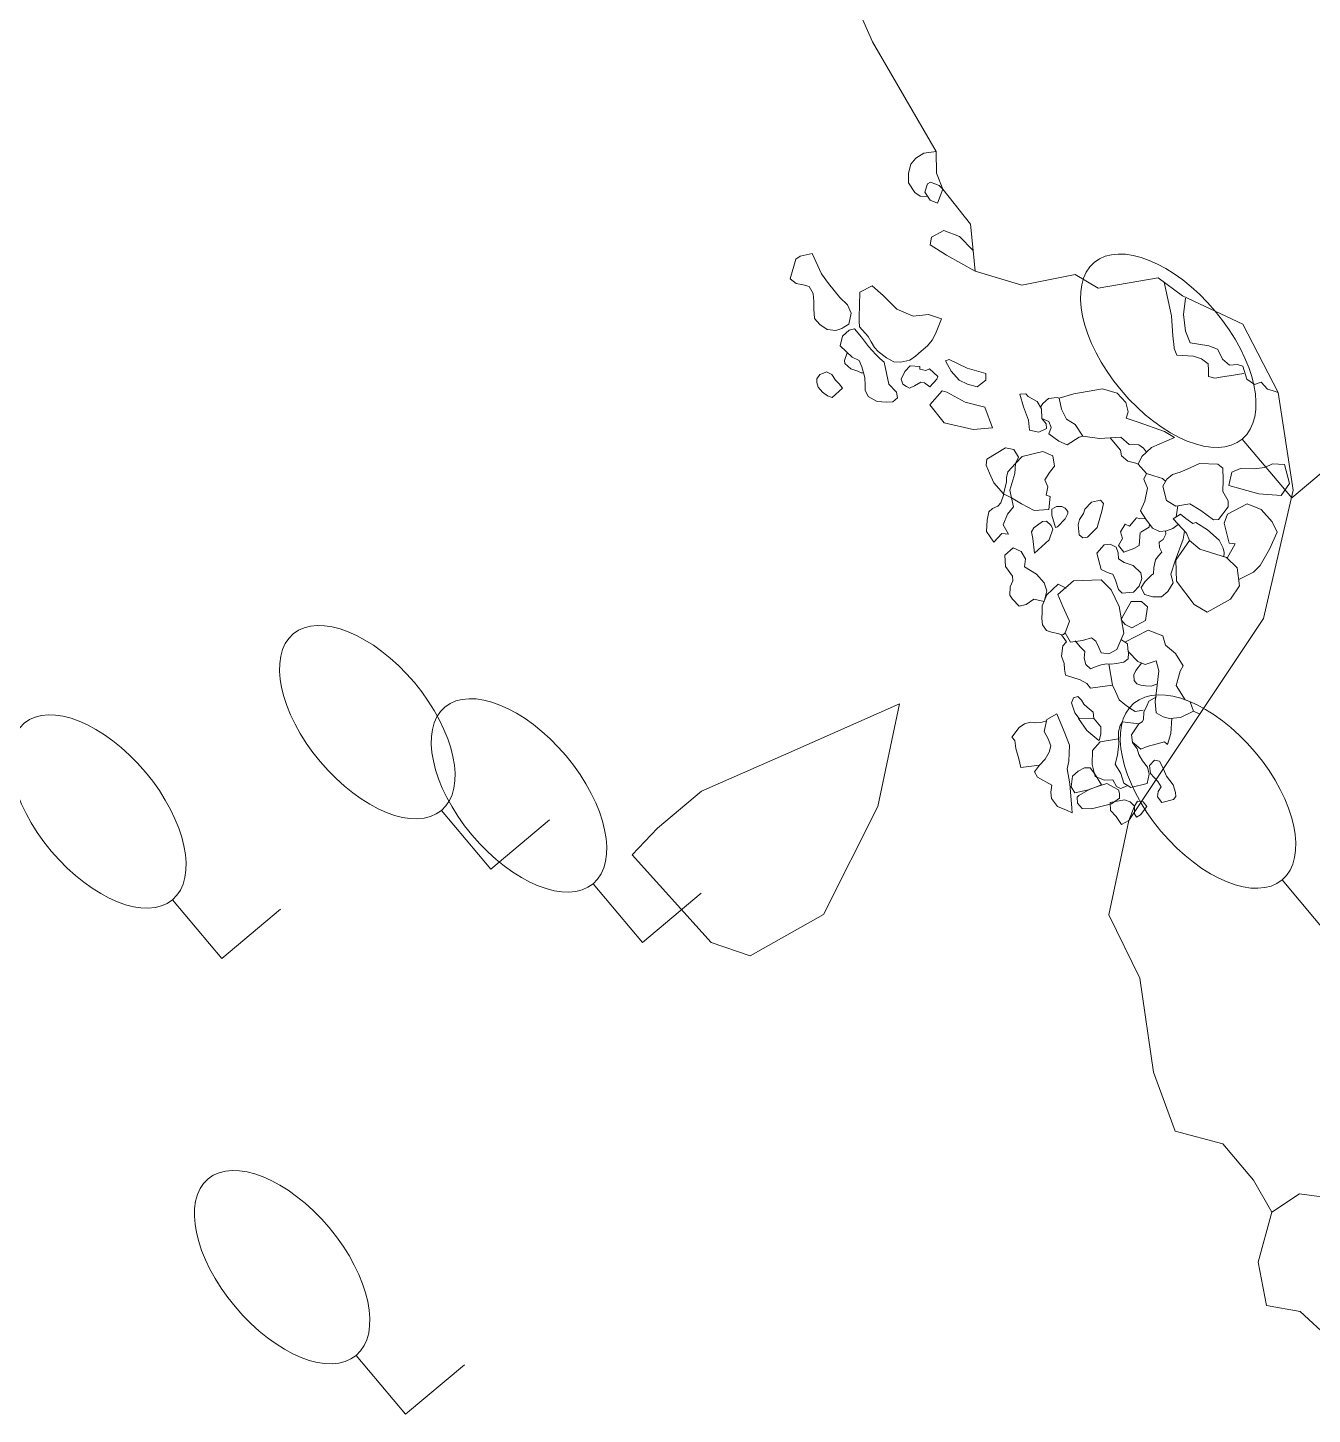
# Model space of a CAD drawing. Header units: metres. Extents: x -10443 to -4073, y -33280 to -26846.
# Drawn here: x -7873.36 to -7865, y -29616.93 to -29607.9 of the extents above; entities that cross this region are included whole.
import ezdxf

# ---------------------------------------------------------------- set-up
doc = ezdxf.new("R2010")
doc.units = ezdxf.units.M
doc.header["$MEASUREMENT"] = 0
doc.linetypes.add('CONTINUOUS_1', pattern=[0])
doc.linetypes.add('CONTINUOUS_2', pattern=[0])
doc.layers.add('木', color=254, linetype='CONTINUOUS_2', lineweight=18)
doc.layers.add('石', color=241, linetype='CONTINUOUS_2', lineweight=18)

msp = doc.modelspace()

# ---------------------------------------------------------------- linework, layer by layer
at = {"layer": '木', "color": 1, "linetype": 'CONTINUOUS_1', "lineweight": 18}
for p, q in [((-7865.1321, -29610.9636), (-7865.4535, -29610.5805)), ((-7864.749, -29610.6422), (-7865.1321, -29610.9636)), ((-7870.3457, -29613.3806), (-7870.6671, -29612.9976)), ((-7869.9626, -29613.0592), (-7870.3457, -29613.3806)), ((-7869.3582, -29613.8574), (-7869.6795, -29613.4744)), ((-7864.873, -29613.8324), (-7865.1944, -29613.4494)), ((-7868.9751, -29613.536), (-7869.3582, -29613.8574)), ((-7872.0966, -29613.9623), (-7872.418, -29613.5792)), ((-7871.7135, -29613.6409), (-7872.0966, -29613.9623)), ((-7870.9001, -29616.9274), (-7871.2215, -29616.5444)), ((-7870.5171, -29616.606), (-7870.9001, -29616.9274))]:
    msp.add_line(p, q, dxfattribs=at)
for centre in [(-7865.9355, -29610.006), (-7871.1491, -29612.423), (-7870.1616, -29612.8998), (-7865.6765, -29612.8748), (-7872.9, -29613.0047), (-7871.7036, -29615.9698)]:
    msp.add_ellipse(centre, major_axis=(-0.4821, 0.5745), ratio=0.533333, dxfattribs=at)
at = {"layer": '石', "color": 4, "linetype": 'CONTINUOUS_2', "lineweight": 18, "flags": 128}
for points in [[(-7869.0657, -29605.3333), (-7868.8905, -29605.6562), (-7867.8597, -29607.9956), (-7867.4451, -29608.7091), (-7867.4431, -29608.8497), (-7867.4023, -29608.9539), (-7867.2226, -29609.1831), (-7867.2049, -29609.354), (-7867.1923, -29609.4888), (-7866.8894, -29609.5783), (-7866.541, -29609.5093), (-7866.3923, -29609.5998), (-7866.0006, -29609.5324), (-7865.8418, -29609.648), (-7865.4496, -29609.833), (-7865.22, -29610.2779), (-7865.1223, -29610.9141), (-7865.3147, -29611.7495), (-7866.1923, -29613.0642)], [(-7867.5013, -29609.0013), (-7867.5493, -29608.9997), (-7867.585, -29608.9771), (-7867.6269, -29608.9129), (-7867.6265, -29608.8493), (-7867.6105, -29608.7928), (-7867.5778, -29608.7534), (-7867.5267, -29608.7201), (-7867.4451, -29608.7091)], [(-7867.1923, -29609.4888), (-7867.3782, -29609.3847), (-7867.4854, -29609.3168), (-7867.4761, -29609.2659), (-7867.3953, -29609.2233), (-7867.2935, -29609.2634), (-7867.2049, -29609.354)], [(-7868.3596, -29609.41), (-7868.3972, -29609.5383), (-7868.3579, -29609.5681), (-7868.3119, -29609.578), (-7868.2728, -29609.5882), (-7868.2465, -29609.6325), (-7868.2424, -29609.6865), (-7868.2426, -29609.7333), (-7868.2373, -29609.7952), (-7868.2028, -29609.8363), (-7868.1559, -29609.8687), (-7868.0989, -29609.8746), (-7868.0606, -29609.8604), (-7868.0462, -29609.8519)], [(-7868.3596, -29609.41), (-7868.3318, -29609.3897), (-7868.2523, -29609.3733), (-7868.1917, -29609.5054), (-7868.1464, -29609.5678), (-7868.0734, -29609.6591), (-7868.024, -29609.7073), (-7867.9985, -29609.7612), (-7868.0144, -29609.832), (-7868.0462, -29609.8519)], [(-7867.944, -29609.6242), (-7867.863, -29609.5845)], [(-7867.863, -29609.5845), (-7867.7905, -29609.6474), (-7867.7026, -29609.7351), (-7867.5954, -29609.7815), (-7867.4959, -29609.7697), (-7867.4115, -29609.7976), (-7867.4504, -29609.8966)], [(-7865.9628, -29609.5599), (-7865.9152, -29609.7786), (-7865.9057, -29609.9097), (-7865.8977, -29609.9855), (-7865.8973, -29609.9923), (-7865.8796, -29610.0349), (-7865.7719, -29610.0414), (-7865.7189, -29610.0597), (-7865.6748, -29610.0908), (-7865.6725, -29610.132), (-7865.6732, -29610.1739), (-7865.6313, -29610.1853), (-7865.5698, -29610.1732), (-7865.5392, -29610.169), (-7865.4442, -29610.1539)], [(-7867.944, -29609.6242), (-7867.9482, -29609.7887), (-7867.9465, -29609.8142), (-7867.945, -29609.8496), (-7867.8879, -29609.9139), (-7867.8685, -29609.9478), (-7867.8483, -29609.9847), (-7867.8243, -29610.0112), (-7867.7684, -29610.0522), (-7867.7218, -29610.0777), (-7867.6762, -29610.0807), (-7867.6184, -29610.0663), (-7867.581, -29610.0403), (-7867.5431, -29610.0085), (-7867.5031, -29609.9749), (-7867.4725, -29609.9366), (-7867.4504, -29609.8966)], [(-7865.8228, -29609.6643), (-7865.8368, -29609.7694), (-7865.824, -29609.8788), (-7865.7935, -29609.9536), (-7865.6704, -29609.9742), (-7865.6158, -29609.9965), (-7865.5914, -29610.0406), (-7865.5814, -29610.0609), (-7865.537, -29610.099), (-7865.4857, -29610.0964), (-7865.4498, -29610.1066), (-7865.424, -29610.1908), (-7865.3734, -29610.2255), (-7865.3302, -29610.2107), (-7865.2892, -29610.2553), (-7865.2522, -29610.2673), (-7865.22, -29610.2779)], [(-7868.0568, -29609.9121), (-7868.072, -29609.9751), (-7867.9935, -29610.0473), (-7867.9477, -29610.0699), (-7867.9291, -29610.1098), (-7867.9095, -29610.1796), (-7867.9091, -29610.2313), (-7867.909, -29610.2635), (-7867.8892, -29610.3042), (-7867.8305, -29610.3357), (-7867.7688, -29610.3403), (-7867.7282, -29610.3378), (-7867.6977, -29610.3122), (-7867.7042, -29610.2746), (-7867.755, -29610.2245), (-7867.7698, -29610.1523), (-7867.7847, -29610.0801), (-7867.8129, -29610.0573), (-7867.8399, -29610.0312), (-7867.8869, -29609.9777), (-7867.9315, -29609.9182), (-7867.9783, -29609.8624), (-7868.0133, -29609.872), (-7868.0568, -29609.9121)], [(-7868.0244, -29610.019), (-7868.0423, -29610.07), (-7868.04, -29610.0888), (-7868.0013, -29610.1247), (-7867.9552, -29610.1396), (-7867.9335, -29610.1502), (-7867.9176, -29610.1508)], [(-7868.056, -29610.2489), (-7868.1237, -29610.3093), (-7868.154, -29610.2988), (-7868.1852, -29610.2766), (-7868.2135, -29610.2429), (-7868.2236, -29610.2137), (-7868.2224, -29610.1894), (-7868.2023, -29610.16), (-7868.1791, -29610.1513), (-7868.16, -29610.1442), (-7868.1263, -29610.1608), (-7868.1012, -29610.1971), (-7868.077, -29610.2217), (-7868.056, -29610.2489)], [(-7866.7676, -29610.3722), (-7866.7515, -29610.3502), (-7866.7154, -29610.3172), (-7866.6591, -29610.3109), (-7866.6452, -29610.3147)], [(-7866.6452, -29610.3147), (-7866.5502, -29610.2873), (-7866.3629, -29610.2539), (-7866.2673, -29610.2813), (-7866.2111, -29610.3418), (-7866.1962, -29610.4046), (-7866.2084, -29610.4445), (-7866.1314, -29610.47), (-7865.96, -29610.532), (-7865.8957, -29610.5715)], [(-7866.6452, -29610.3147), (-7866.631, -29610.3869), (-7866.5986, -29610.4512), (-7866.5417, -29610.4869), (-7866.4918, -29610.5611)], [(-7866.7574, -29610.446), (-7866.7138, -29610.4667), (-7866.6986, -29610.5066), (-7866.7122, -29610.5475), (-7866.6483, -29610.5951), (-7866.5935, -29610.6186), (-7866.5145, -29610.5674), (-7866.4918, -29610.5611)], [(-7866.4918, -29610.5611), (-7866.3837, -29610.5768), (-7866.3132, -29610.5732), (-7866.2461, -29610.6532), (-7866.2394, -29610.6889), (-7866.1994, -29610.7249), (-7866.1462, -29610.738), (-7866.1304, -29610.745)], [(-7866.3132, -29610.5732), (-7866.2451, -29610.5691), (-7866.1897, -29610.6159), (-7866.1276, -29610.6194), (-7866.0962, -29610.6397), (-7866.0773, -29610.6665)], [(-7865.8957, -29610.5715), (-7866.0438, -29610.6365), (-7866.1073, -29610.6934), (-7866.1304, -29610.745), (-7866.0762, -29610.8054), (-7866.0286, -29610.8193), (-7865.9732, -29610.8364), (-7865.9519, -29610.8572)], [(-7865.6411, -29611.1058), (-7865.7236, -29611.0459), (-7865.7959, -29611.0032), (-7865.8851, -29611.0182), (-7865.9462, -29610.9816), (-7865.97, -29610.8884), (-7865.9437, -29610.8413), (-7865.9071, -29610.8124), (-7865.8589, -29610.7971), (-7865.792, -29610.7678), (-7865.7329, -29610.7398), (-7865.6124, -29610.7445), (-7865.5803, -29610.7706), (-7865.5774, -29610.8461), (-7865.5792, -29610.923), (-7865.5454, -29610.9825), (-7865.546, -29611.0225), (-7865.6087, -29611.1038), (-7865.6411, -29611.1058)], [(-7865.2005, -29610.9475), (-7865.346, -29610.9377), (-7865.5421, -29610.8832), (-7865.5209, -29610.7966), (-7865.4661, -29610.7721), (-7865.3772, -29610.7755), (-7865.3075, -29610.7655), (-7865.2572, -29610.7421), (-7865.1785, -29610.7461), (-7865.146, -29610.8695), (-7865.2005, -29610.9475)], [(-7866.0762, -29610.8054), (-7866.0947, -29610.8416), (-7866.0695, -29610.8994), (-7866.0868, -29610.9856), (-7866.1167, -29611.0484), (-7866.0815, -29611.1031), (-7866.0377, -29611.1597), (-7865.9929, -29611.1831), (-7865.9475, -29611.1773), (-7865.9062, -29611.1624), (-7865.8708, -29611.1362), (-7865.8671, -29611.1387)], [(-7865.8736, -29611.0162), (-7865.884, -29611.088)], [(-7865.5515, -29611.3566), (-7865.5, -29611.2616), (-7865.538, -29611.2576), (-7865.5721, -29611.1272), (-7865.5503, -29611.0706), (-7865.4228, -29611.003), (-7865.3309, -29611.0384), (-7865.2593, -29611.1194), (-7865.2261, -29611.186), (-7865.2769, -29611.298), (-7865.3362, -29611.404), (-7865.3816, -29611.4469), (-7865.477, -29611.4937)], [(-7866.1173, -29611.1888), (-7866.1241, -29611.2739), (-7866.1595, -29611.2924), (-7866.2251, -29611.3169), (-7866.2602, -29611.2728), (-7866.2329, -29611.2284), (-7866.2466, -29611.1843), (-7866.2149, -29611.1344), (-7866.1869, -29611.1486), (-7866.1521, -29611.1067), (-7866.1431, -29611.0939), (-7866.122, -29611.0977), (-7866.0837, -29611.1003), (-7866.0579, -29611.1336), (-7866.0597, -29611.1548), (-7866.1141, -29611.1861)], [(-7865.7964, -29611.2412), (-7865.817, -29611.1933), (-7865.9025, -29611.1), (-7865.8549, -29611.0691), (-7865.8214, -29611.0987), (-7865.7753, -29611.1297), (-7865.7553, -29611.1236), (-7865.6795, -29611.1712), (-7865.6045, -29611.2392), (-7865.5777, -29611.2904), (-7865.5725, -29611.3201), (-7865.574, -29611.3464)], [(-7865.9527, -29611.178), (-7865.951, -29611.2006), (-7865.9681, -29611.2342), (-7865.9944, -29611.2527), (-7865.9922, -29611.2867), (-7865.9767, -29611.3179), (-7866.0016, -29611.3424), (-7866.0188, -29611.3676), (-7866.0302, -29611.4166), (-7866.0311, -29611.4569), (-7866.0428, -29611.4643), (-7866.0884, -29611.5097), (-7866.1125, -29611.5467), (-7866.0911, -29611.5921), (-7866.0358, -29611.6067), (-7865.9792, -29611.6071), (-7865.9379, -29611.5736), (-7865.9042, -29611.5155), (-7865.919, -29611.4608), (-7865.8895, -29611.373), (-7865.8373, -29611.2332), (-7865.8293, -29611.1799)], [(-7866.1614, -29611.5766), (-7866.2362, -29611.5837), (-7866.2595, -29611.5602), (-7866.2796, -29611.4999), (-7866.2955, -29611.4595), (-7866.3195, -29611.4545), (-7866.372, -29611.4304), (-7866.3996, -29611.3226), (-7866.3521, -29611.2702), (-7866.3136, -29611.2648), (-7866.2754, -29611.2847), (-7866.262, -29611.322), (-7866.2586, -29611.3603), (-7866.2218, -29611.3843), (-7866.1638, -29611.4028), (-7866.1143, -29611.451), (-7866.1079, -29611.4886), (-7866.1239, -29611.538), (-7866.1614, -29611.5766)], [(-7866.5995, -29611.5513), (-7866.6519, -29611.5255), (-7866.7251, -29611.594), (-7866.7558, -29611.6664), (-7866.7566, -29611.7083), (-7866.7591, -29611.748), (-7866.754, -29611.7904), (-7866.7278, -29611.8259), (-7866.6956, -29611.8365), (-7866.6546, -29611.8469), (-7866.6289, -29611.8541), (-7866.6171, -29611.8531), (-7866.6073, -29611.8413)], [(-7866.6299, -29611.8538), (-7866.5978, -29611.8999), (-7866.6206, -29611.9262), (-7866.6293, -29611.9928), (-7866.6121, -29612.0411), (-7866.6114, -29612.0782), (-7866.6052, -29612.118), (-7866.5091, -29612.1467), (-7866.4661, -29612.1722), (-7866.4409, -29612.2024), (-7866.2984, -29612.1828)], [(-7866.2179, -29611.9021), (-7866.066, -29611.8243), (-7865.9698, -29611.862), (-7865.9527, -29611.923), (-7865.8881, -29611.9764), (-7865.8386, -29612.0569), (-7865.8582, -29612.0912), (-7865.8839, -29612.1846), (-7865.8244, -29612.2778), (-7865.7925, -29612.2902), (-7865.7707, -29612.3527)], [(-7866.5408, -29611.8949), (-7866.5063, -29611.936), (-7866.4788, -29611.964), (-7866.4832, -29612.0063), (-7866.4721, -29612.0472), (-7866.4406, -29612.0766), (-7866.4042, -29612.062), (-7866.3729, -29612.0501), (-7866.3342, -29612.0427), (-7866.3071, -29612.0451), (-7866.2746, -29612.0411), (-7866.224, -29612.032), (-7866.1959, -29612.0109), (-7866.1935, -29611.9731), (-7866.1989, -29611.9453), (-7866.2009, -29611.913), (-7866.2397, -29611.8881)], [(-7866.3226, -29612.0437), (-7866.2986, -29612.1828), (-7866.2798, -29612.2233), (-7866.2543, -29612.2772), (-7866.219, -29612.3086), (-7866.1848, -29612.3326), (-7866.1499, -29612.3546), (-7866.0983, -29612.3455)], [(-7866.1952, -29611.9645), (-7866.1345, -29612.0292), (-7866.0862, -29612.0484), (-7866.0131, -29612.0233), (-7865.9965, -29612.0901), (-7866.0085, -29612.1827), (-7866.0202, -29612.2912), (-7866.0135, -29612.3627), (-7865.968, -29612.3891), (-7865.927, -29612.3995), (-7865.8561, -29612.3921), (-7865.7707, -29612.3527), (-7865.73, -29612.3717)], [(-7866.1092, -29612.0393), (-7866.1462, -29612.088), (-7866.1584, -29612.1162), (-7866.1563, -29612.1515), (-7866.1393, -29612.1732), (-7866.1142, -29612.1832), (-7866.0839, -29612.1865), (-7866.0444, -29612.188), (-7866.0074, -29612.1742)], [(-7869.4241, -29613.2866), (-7868.9097, -29613.857), (-7868.6578, -29613.9439), (-7868.1802, -29613.6743), (-7867.8269, -29612.9723), (-7867.6841, -29612.3037), (-7868.4061, -29612.6232), (-7868.9727, -29612.872), (-7869.2597, -29613.1129), (-7869.4241, -29613.2866)], [(-7866.5154, -29612.3994), (-7866.5446, -29612.3629), (-7866.5648, -29612.2964), (-7866.5525, -29612.2648), (-7866.523, -29612.257), (-7866.4992, -29612.279), (-7866.4851, -29612.3065), (-7866.4643, -29612.3263), (-7866.4248, -29612.3575), (-7866.4204, -29612.4)], [(-7866.0117, -29612.2593), (-7866.0622, -29612.2866), (-7866.0722, -29612.3117), (-7866.094, -29612.3579), (-7866.0974, -29612.4062), (-7866.1062, -29612.4218), (-7866.1262, -29612.4336), (-7866.1737, -29612.5053), (-7866.168, -29612.5539), (-7866.1142, -29612.598), (-7866.0737, -29612.5816), (-7865.96, -29612.5508), (-7865.9406, -29612.5683), (-7865.9185, -29612.4968), (-7865.9125, -29612.398)], [(-7866.7259, -29612.4061), (-7866.7434, -29612.4836), (-7866.7163, -29612.5308), (-7866.6989, -29612.5772), (-7866.7113, -29612.618), (-7866.7368, -29612.6646), (-7866.7733, -29612.7024), (-7866.8071, -29612.7466), (-7866.7871, -29612.7821), (-7866.694, -29612.8332), (-7866.699, -29612.8786), (-7866.6958, -29612.9208), (-7866.6555, -29612.9731), (-7866.5981, -29612.9967), (-7866.5614, -29613.0125), (-7866.5629, -29612.9824), (-7866.5761, -29612.824), (-7866.5941, -29612.7278), (-7866.5818, -29612.6762), (-7866.5786, -29612.5731), (-7866.6127, -29612.4833), (-7866.6613, -29612.3698), (-7866.7259, -29612.4061)], [(-7866.3874, -29612.5435), (-7866.4661, -29612.4767), (-7866.5191, -29612.3993), (-7866.4186, -29612.4022), (-7866.375, -29612.4541), (-7866.3752, -29612.501), (-7866.3847, -29612.5424)], [(-7866.7733, -29612.7024), (-7866.8947, -29612.718), (-7866.9084, -29612.6617), (-7866.9274, -29612.5955), (-7866.9348, -29612.5419), (-7866.9543, -29612.5216), (-7866.9062, -29612.4581), (-7866.8707, -29612.4339), (-7866.8325, -29612.4234), (-7866.7979, -29612.4286), (-7866.7554, -29612.4232), (-7866.7278, -29612.4144)], [(-7866.2588, -29612.5316), (-7866.3776, -29612.5504), (-7866.429, -29612.6086), (-7866.431, -29612.6996), (-7866.4116, -29612.7759), (-7866.351, -29612.8015), (-7866.2971, -29612.7993), (-7866.2726, -29612.8418), (-7866.2472, -29612.854), (-7866.2174, -29612.8449), (-7866.1992, -29612.8355)], [(-7866.1923, -29613.0642), (-7866.3219, -29613.6779), (-7866.1209, -29614.089), (-7866.0318, -29614.7), (-7865.89, -29615.0853), (-7865.5791, -29615.1674), (-7865.3805, -29615.4041), (-7865.2622, -29615.6132)], [(-7865.2622, -29615.6132), (-7865.3511, -29615.937), (-7865.295, -29616.2187), (-7865.0765, -29616.258), (-7864.8845, -29616.4362), (-7864.5936, -29616.3406), (-7864.6641, -29616.1239), (-7864.8351, -29615.9706), (-7864.8736, -29615.5204), (-7865.0817, -29615.4936), (-7865.2622, -29615.6132)]]:
    msp.add_lwpolyline(points, dxfattribs=at)
for points in [[(-7867.4382, -29609.0459), (-7867.4847, -29609.0257), (-7867.5197, -29608.9743), (-7867.5017, -29608.9189), (-7867.4833, -29608.9088), (-7867.4266, -29608.9301), (-7867.4023, -29608.9539)], [(-7867.4871, -29610.2405), (-7867.521, -29610.2151), (-7867.5468, -29610.2099), (-7867.5872, -29610.2352), (-7867.6196, -29610.2494), (-7867.6392, -29610.2383), (-7867.6642, -29610.2241), (-7867.675, -29610.1919), (-7867.65, -29610.1404), (-7867.6156, -29610.1044), (-7867.5532, -29610.1077), (-7867.5522, -29610.1266), (-7867.513, -29610.1349), (-7867.4895, -29610.1247), (-7867.4343, -29610.1736), (-7867.4427, -29610.1908)], [(-7867.3853, -29610.0726), (-7867.3487, -29610.1388), (-7867.2968, -29610.1974), (-7867.2431, -29610.2246), (-7867.1794, -29610.2416), (-7867.1226, -29610.1966), (-7867.1221, -29610.1545), (-7867.2445, -29610.1186), (-7867.3611, -29610.063)], [(-7867.0796, -29610.5071), (-7867.2063, -29610.518), (-7867.395, -29610.4741), (-7867.4879, -29610.3587), (-7867.4077, -29610.266), (-7867.3768, -29610.2763), (-7867.257, -29610.3403), (-7867.1295, -29610.3743)], [(-7866.9009, -29610.2878), (-7866.8776, -29610.3711), (-7866.8462, -29610.4584), (-7866.8389, -29610.5227), (-7866.7783, -29610.5365), (-7866.7281, -29610.5123), (-7866.7312, -29610.4814), (-7866.7574, -29610.446), (-7866.7597, -29610.3833), (-7866.788, -29610.3353), (-7866.8464, -29610.3042), (-7866.863, -29610.2859)], [(-7867.0085, -29610.9364), (-7867.071, -29610.8651), (-7867.0992, -29610.8026), (-7867.121, -29610.751), (-7867.1161, -29610.7119), (-7866.9955, -29610.6376), (-7866.9409, -29610.6482), (-7866.9101, -29610.6977), (-7866.9303, -29610.7398), (-7866.9799, -29610.794), (-7866.9891, -29610.8313), (-7866.9887, -29610.8606)], [(-7866.7127, -29611.0398), (-7866.8079, -29611.0461), (-7866.8909, -29611.0028), (-7866.9558, -29610.9639), (-7866.966, -29610.9133), (-7866.934, -29610.8039), (-7866.9303, -29610.7398), (-7866.8854, -29610.695), (-7866.7527, -29610.6608), (-7866.6861, -29610.691), (-7866.6764, -29610.7582), (-7866.7083, -29610.7993), (-7866.7396, -29610.8453), (-7866.7203, -29610.8919), (-7866.7308, -29610.9456), (-7866.7033, -29610.9548)], [(-7866.9746, -29611.2005), (-7867.0179, -29611.1945), (-7867.0713, -29611.2528), (-7867.1193, -29611.1827), (-7867.1143, -29611.1086), (-7867.1036, -29611.0539), (-7867.0784, -29611.0327), (-7867.0449, -29611.0181), (-7867.0254, -29610.9963), (-7867.0079, -29610.9467), (-7867.0085, -29610.9364), (-7866.9558, -29610.9639), (-7866.9438, -29611.021), (-7866.9822, -29611.0704), (-7867.0097, -29611.14)], [(-7866.6057, -29611.0989), (-7866.6571, -29611.151), (-7866.6692, -29611.1558), (-7866.6925, -29611.0767), (-7866.6939, -29611.0366), (-7866.6632, -29611.0198), (-7866.629, -29611.0198), (-7866.6067, -29611.0315), (-7866.5899, -29611.0515), (-7866.5882, -29611.0663)], [(-7866.3977, -29611.1573), (-7866.4617, -29611.22), (-7866.4923, -29611.2242), (-7866.5148, -29611.2037), (-7866.522, -29611.1396), (-7866.5131, -29611.1053), (-7866.4862, -29611.0647), (-7866.4778, -29611.0362), (-7866.434, -29610.9923), (-7866.3761, -29610.9778), (-7866.3576, -29610.9999), (-7866.3678, -29611.0497)], [(-7866.7113, -29611.2366), (-7866.8053, -29611.3229), (-7866.8175, -29611.2282), (-7866.8253, -29611.1836), (-7866.81, -29611.1591), (-7866.7537, -29611.1182), (-7866.7287, -29611.116), (-7866.6974, -29611.1436), (-7866.6878, -29611.1678)], [(-7866.7426, -29611.6378), (-7866.8095, -29611.6222), (-7866.8604, -29611.6577), (-7866.9063, -29611.6693), (-7866.9501, -29611.6236), (-7866.9662, -29611.5958), (-7866.9655, -29611.5432), (-7866.9465, -29611.5039), (-7866.9487, -29611.4735), (-7866.9939, -29611.411), (-7866.9981, -29611.3355), (-7866.9453, -29611.2894), (-7866.8926, -29611.3116), (-7866.8657, -29611.3607), (-7866.8702, -29611.413), (-7866.7925, -29611.4608), (-7866.7427, -29611.5159), (-7866.7249, -29611.5691)], [(-7865.4872, -29611.4194), (-7865.4711, -29611.5369), (-7865.5294, -29611.6235), (-7865.6811, -29611.7078), (-7865.7675, -29611.6583), (-7865.8819, -29611.5049), (-7865.8866, -29611.3689), (-7865.7964, -29611.2412), (-7865.7291, -29611.2978), (-7865.5564, -29611.3519)], [(-7866.5514, -29611.5038), (-7866.6543, -29611.5929), (-7866.6222, -29611.6699), (-7866.5772, -29611.7649), (-7866.6073, -29611.8413), (-7866.5717, -29611.9029), (-7866.4937, -29611.8918), (-7866.4346, -29611.874), (-7866.4073, -29611.8968), (-7866.3865, -29611.9375), (-7866.373, -29611.973), (-7866.3223, -29611.9789), (-7866.2707, -29611.9513), (-7866.225, -29611.8441), (-7866.2558, -29611.6702), (-7866.3063, -29611.5619), (-7866.3715, -29611.4979)], [(-7866.2343, -29611.7374), (-7866.1779, -29611.638), (-7866.1096, -29611.6381), (-7866.0716, -29611.6726), (-7866.0838, -29611.7624), (-7866.1734, -29611.81), (-7866.2162, -29611.7868), (-7866.2418, -29611.7562)], [(-7866.2338, -29612.4211), (-7866.2485, -29612.446), (-7866.2591, -29612.4833), (-7866.2589, -29612.5249), (-7866.2561, -29612.5633), (-7866.2657, -29612.6383), (-7866.2807, -29612.6955), (-7866.2441, -29612.7581), (-7866.2244, -29612.8197), (-7866.1788, -29612.8484), (-7866.0724, -29612.8213), (-7866.0593, -29612.7617), (-7866.071, -29612.7165), (-7866.1028, -29612.6738), (-7866.1274, -29612.6331), (-7866.1372, -29612.5958), (-7866.1678, -29612.5551), (-7866.174, -29612.5058), (-7866.1271, -29612.4341)], [(-7865.9767, -29612.9467), (-7866.006, -29612.9099), (-7866.0015, -29612.8734), (-7865.9824, -29612.843), (-7866.0037, -29612.8099), (-7866.052, -29612.7572), (-7866.0584, -29612.7059), (-7866.0241, -29612.6707), (-7865.9929, -29612.6765), (-7865.9719, -29612.7139), (-7865.9473, -29612.7746), (-7865.9028, -29612.8305), (-7865.8889, -29612.8802), (-7865.8857, -29612.9078), (-7865.9003, -29612.9256)], [(-7866.4551, -29612.8627), (-7866.5441, -29612.8835), (-7866.5679, -29612.8437), (-7866.5586, -29612.775), (-7866.5226, -29612.7424), (-7866.481, -29612.7206), (-7866.4446, -29612.7199), (-7866.4159, -29612.7569), (-7866.3698, -29612.8318)], [(-7866.3055, -29612.9554), (-7866.4351, -29612.9876), (-7866.4966, -29612.9842), (-7866.5261, -29612.9504), (-7866.5273, -29612.9119), (-7866.5184, -29612.8997), (-7866.445, -29612.8603), (-7866.3835, -29612.8367), (-7866.3361, -29612.822), (-7866.2598, -29612.8644), (-7866.2528, -29612.8884), (-7866.2535, -29612.9189)], [(-7866.1923, -29613.0642), (-7866.2395, -29613.0893), (-7866.2754, -29613.0381), (-7866.3112, -29612.9983), (-7866.3144, -29612.9463), (-7866.2202, -29612.9285), (-7866.1836, -29612.9408), (-7866.1562, -29612.9692)], [(-7866.1163, -29613.0266), (-7866.1417, -29613.042), (-7866.156, -29613.0193), (-7866.1562, -29612.9692), (-7866.1358, -29612.9365), (-7866.0991, -29612.9417), (-7866.0758, -29612.9723)]]:
    msp.add_lwpolyline(points, close=True, dxfattribs=at)

doc.saveas('drawing.dxf')
